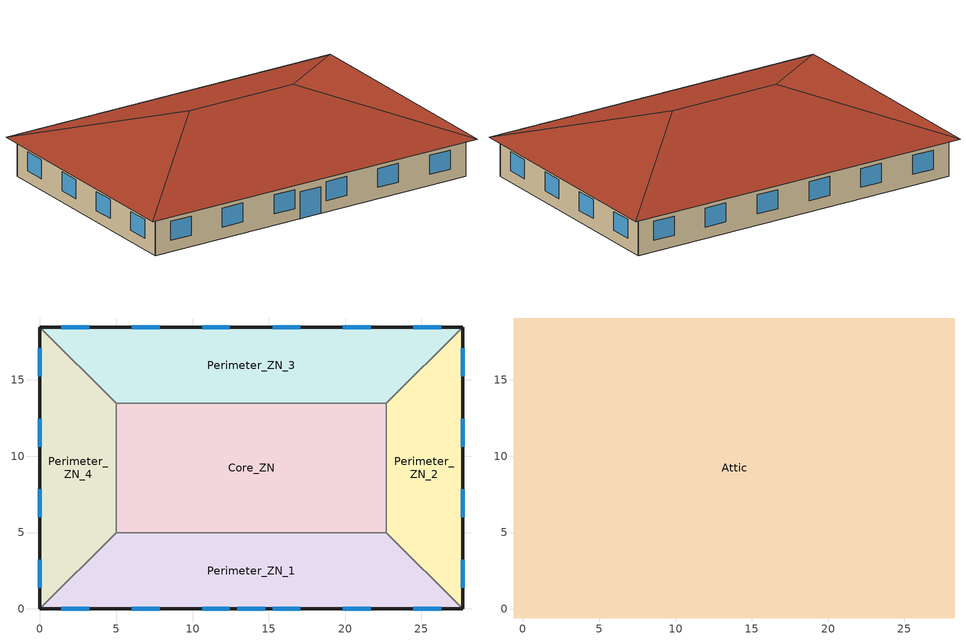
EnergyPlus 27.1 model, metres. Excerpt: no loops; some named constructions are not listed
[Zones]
Core_ZN
 floor ground (ext-slab): 5,13.46 22.69,13.46 22.69,5 5,5 z0
 wall to Perimeter_ZN_1 (int-walls): 5,5 22.69,5 z0:3.05
 wall to Perimeter_ZN_2 (int-walls): 22.69,5 22.69,13.46 z0:3.05
 wall to Perimeter_ZN_3 (int-walls): 22.69,13.46 5,13.46 z0:3.05
 wall to Perimeter_ZN_4 (int-walls): 5,13.46 5,5 z0:3.05
Perimeter_ZN_1
 floor ground (ext-slab): 27.69,0 0,0 5,5 22.69,5 z0
 wall outside (ext-walls): 0,0 27.69,0 z0:3.05
 wall to Perimeter_ZN_4 (int-walls): 5,5 0,0 z0:3.05
 wall to Perimeter_ZN_2 (int-walls): 27.69,0 22.69,5 z0:3.05
 window (TCwindow): 1.39,0 3.22,0 z0.9:2.42
 window (window_south): 6.01,0 7.84,0 / 10.62,0 12.45,0 / 15.24,0 17.07,0 / 19.85,0 21.68,0 / 24.47,0 26.3,0 z0.9:2.42; 12.93,0 14.76,0 z0:2.13
Perimeter_ZN_2
 floor ground (ext-slab): 22.69,13.46 27.69,18.46 27.69,0 22.69,5 z0
 wall outside (ext-walls): 27.69,0 27.69,18.46 z0:3.05
 wall to Perimeter_ZN_3 (int-walls): 27.69,18.46 22.69,13.46 z0:3.05
 window (window_east): 27.69,15.24 27.69,17.07 / 27.69,10.62 27.69,12.45 / 27.69,6.01 27.69,7.84 / 27.69,1.39 27.69,3.22 z0.9:2.42
Perimeter_ZN_3
 floor ground (ext-slab): 5,13.46 0,18.46 27.69,18.46 22.69,13.46 z0
 wall outside (ext-walls): 27.69,18.46 0,18.46 z0:3.05
 wall to Perimeter_ZN_4 (int-walls): 0,18.46 5,13.46 z0:3.05
 window (window_north): 26.3,18.46 24.47,18.46 / 21.68,18.46 19.85,18.46 / 17.07,18.46 15.24,18.46 / 12.45,18.46 10.62,18.46 / 7.84,18.46 6.01,18.46 / 3.22,18.46 1.39,18.46 z0.9:2.42
Perimeter_ZN_4
 floor ground (ext-slab): 5,5 0,0 0,18.46 5,13.46 z0
 wall outside (ext-walls): 0,18.46 0,0 z0:3.05
 window (window_west): 0,3.22 0,1.39 / 0,7.84 0,6.01 / 0,12.45 0,10.62 / 0,17.07 0,15.24 z0.9:2.42
Attic
 floor ground (exposed-floor): -0.6,19.06 0,18.46 0,0 -0.6,-0.6 z3.05; 0,0 27.69,0 28.29,-0.6 -0.6,-0.6 z3.05; 28.29,19.06 28.29,-0.6 27.69,0 27.69,18.46 z3.05; -0.6,19.06 28.29,19.06 27.69,18.46 0,18.46 z3.05
 floor to Perimeter_ZN_1 (INT-FLOOR-TOPSIDE): 0,0 5,5 22.69,5 27.69,0 z3.05
 floor to Perimeter_ZN_4 (INT-FLOOR-TOPSIDE): 5,13.46 5,5 0,0 0,18.46 z3.05
 floor to Perimeter_ZN_2 (INT-FLOOR-TOPSIDE): 22.69,5 22.69,13.46 27.69,18.46 27.69,0 z3.05
 floor to Core_ZN (INT-FLOOR-TOPSIDE): 5,13.46 22.69,13.46 22.69,5 5,5 z3.05
 floor to Perimeter_ZN_3 (INT-FLOOR-TOPSIDE): 0,18.46 27.69,18.46 22.69,13.46 5,13.46 z3.05
 roof outside (roofs): 28.29,19.06,3.05 -0.6,19.06,3.05 9.23,9.23,6.33 18.46,9.23,6.33; -0.6,19.06,3.05 -0.6,-0.6,3.05 9.23,9.23,6.33; 28.29,-0.6,3.05 28.29,19.06,3.05 18.46,9.23,6.33; -0.6,-0.6,3.05 28.29,-0.6,3.05 18.46,9.23,6.33 9.23,9.23,6.33
[MaterialProperty:GlazingSpectralData]
WO18RT29SP: 0.3, 0, 0.04, 0.04, 0.305, 0, 0.04, 0.04, 0.31, 0, 0.04, 0.04, 0.315, 0, 0.04, 0.04, 0.32, 0, 0.04, 0.04, 0.325, 0.001, 0.04, 0.04, 0.33, 0.001, 0.04, 0.04, 0.335, 0.001, 0.04, 0.04, 0.34, 0.001, 0.04, 0.04, 0.345, 0.001, 0.04, 0.04, 0.35, 0.001, 0.04, 0.04, 0.355, 0.006, 0.04, 0.04, 0.36, 0.01, 0.04, 0.04, 0.365, 0.013, 0.041, 0.041, 0.37, 0.017, 0.041, 0.041, 0.375, 0.022, 0.041, 0.041, 0.38, 0.029, 0.041, 0.041, 0.385, 0.046, 0.042, 0.042, 0.39, 0.083, 0.043, 0.043, 0.395, 0.125, 0.045, 0.045, 0.4, 0.16, 0.046, 0.046, 0.405, 0.189, 0.048, 0.048, 0.41, 0.222, 0.049, 0.049, 0.415, 0.263, 0.051, 0.051, 0.42, 0.302, 0.052, 0.052, 0.425, 0.34, 0.054, 0.054, 0.43, 0.388, 0.056, 0.056, 0.435, 0.424, 0.057, 0.057, 0.44, 0.466, 0.059, 0.059, 0.445, 0.501, 0.06, 0.06, 0.45, 0.53, 0.061, 0.061, 0.455, 0.555, 0.062, 0.062, 0.46, 0.577, 0.063, 0.063, 0.465, 0.599, 0.064, 0.064, 0.47, 0.623, 0.065, 0.065, 0.475, 0.643, 0.066, 0.066, 0.48, 0.666, 0.067, 0.067, 0.485, 0.685, 0.067, 0.067, 0.49, 0.704, 0.068, 0.068, 0.495, 0.718, 0.069, 0.069, 0.5, 0.728, 0.069, 0.069, 0.505, 0.726, 0.069, 0.069, 0.51, 0.718, 0.069, 0.069, 0.515, 0.708, 0.068, 0.068, 0.52, 0.699, 0.068, 0.068, 0.525, 0.694, 0.068, 0.068, 0.53, 0.693, 0.068, 0.068, 0.535, 0.694, 0.068, 0.068, 0.54, 0.695, 0.068, 0.068, 0.545, 0.697, 0.068, 0.068, 0.55, 0.699, 0.068, 0.068, 0.555, 0.698, 0.068, 0.068, 0.56, 0.696, 0.068, 0.068, 0.565, 0.694, 0.068, 0.068, 0.57, 0.688, 0.068, 0.068, 0.575, 0.681, 0.067, 0.067, 0.58, 0.673, 0.067, 0.067, 0.585, 0.664, 0.067, 0.067, 0.59, 0.653, 0.066, 0.066, 0.595, 0.643, 0.066, 0.066, 0.6, 0.634, 0.065, 0.065, 0.605, 0.626, 0.065, 0.065, 0.61, 0.618, 0.065, 0.065, 0.615, 0.61, 0.064, 0.064, 0.62, 0.603, 0.064, 0.064, 0.625, 0.597, 0.064, 0.064, 0.63, 0.592, 0.064, 0.064, 0.635, 0.588, 0.064, 0.064, 0.64, 0.586, 0.063, 0.063, 0.645, 0.585, 0.063, 0.063, 0.65, 0.583, 0.063, 0.063, 0.655, 0.585, 0.063, 0.063, 0.66, 0.587, 0.063, 0.063, 0.665, 0.59, 0.064, 0.064, 0.67, 0.593, 0.064, 0.064, 0.675, 0.596, 0.064, 0.064, 0.68, 0.6, 0.064, 0.064, 0.685, 0.603, 0.064, 0.064, 0.69, 0.607, 0.064, 0.064, 0.695, 0.61, 0.064, 0.064, 0.7, 0.614, 0.065, 0.065, 0.705, 0.619, 0.065, 0.065, 0.71, 0.623, 0.065, 0.065, 0.715, 0.63, 0.065, 0.065, 0.72, 0.632, 0.065, 0.065, 0.725, 0.633, 0.065, 0.065, 0.73, 0.637, 0.065, 0.065, 0.735, 0.639, 0.066, 0.066, 0.74, 0.642, 0.066, 0.066, 0.745, 0.645, 0.066, 0.066, 0.75, 0.649, 0.066, 0.066, 0.755, 0.652, 0.066, 0.066, 0.76, 0.658, 0.066, 0.066, 0.765, 0.661, 0.066, 0.066, 0.77, 0.665, 0.067, 0.067, 0.775, 0.67, 0.067, 0.067, 0.78, 0.671, 0.067, 0.067, 0.785, 0.675, 0.067, 0.067, 0.79, 0.677, 0.067, 0.067, 0.795, 0.678, 0.067, 0.067, 0.8, 0.683, 0.067, 0.067, 0.805, 0.684, 0.067, 0.067, 0.81, 0.684, 0.067, 0.067, 0.815, 0.685, 0.067, 0.067, 0.82, 0.685, 0.067, 0.067, 0.825, 0.685, 0.067, 0.067, 0.83, 0.684, 0.067, 0.067, 0.835, 0.686, 0.067, 0.067, 0.84, 0.684, 0.067, 0.067, 0.845, 0.682, 0.067, 0.067, 0.85, 0.68, 0.067, 0.067, 0.855, 0.68, 0.067, 0.067, 0.86, 0.676, 0.067, 0.067, 0.865, 0.675, 0.067, 0.067, 0.87, 0.675, 0.067, 0.067, 0.875, 0.675, 0.067, 0.067, 0.88, 0.671, 0.067, 0.067, 0.885, 0.669, 0.067, 0.067, 0.89, 0.663, 0.067, 0.067, 0.895, 0.662, 0.066, 0.066, 0.9, 0.659, 0.066, 0.066, 0.905, 0.653, 0.066, 0.066, 0.91, 0.647, 0.066, 0.066, 0.915, 0.644, 0.066, 0.066, 0.92, 0.64, 0.066, 0.066, 0.925, 0.64, 0.066, 0.066, 0.93, 0.634, 0.065, 0.065, 0.935, 0.634, 0.065, 0.065, 0.94, 0.628, 0.065, 0.065, 0.945, 0.625, 0.065, 0.065, 0.95, 0.622, 0.065, 0.065, 0.955, 0.618, 0.065, 0.065, 0.96, 0.614, 0.065, 0.065, 0.965, 0.611, 0.064, 0.064, 0.97, 0.606, 0.064, 0.064, 0.975, 0.601, 0.064, 0.064, 0.98, 0.6, 0.064, 0.064, 0.985, 0.598, 0.064, 0.064, 0.99, 0.59, 0.064, 0.064, 0.995, 0.584, 0.063, 0.063, 1, 0.583, 0.063, 0.063, 1.005, 0.582, 0.063, 0.063, 1.01, 0.581, 0.063, 0.063, 1.015, 0.581, 0.063, 0.063, 1.02, 0.581, 0.063, 0.063, 1.025, 0.581, 0.063, 0.063, 1.03, 0.582, 0.063, 0.063, 1.035, 0.584, 0.063, 0.063, 1.04, 0.587, 0.063, 0.063, 1.045, 0.592, 0.064, 0.064, 1.05, 0.596, 0.064, 0.064, 1.055, 0.601, 0.064, 0.064, 1.06, 0.604, 0.064, 0.064, 1.065, 0.606, 0.064, 0.064, 1.07, 0.608, 0.064, 0.064, 1.075, 0.611, 0.064, 0.064, 1.08, 0.614, 0.065, 0.065, 1.085, 0.619, 0.065, 0.065, 1.09, 0.624, 0.065, 0.065, 1.095, 0.629, 0.065, 0.065, 1.1, 0.632, 0.065, 0.065, 1.105, 0.635, 0.065, 0.065, 1.11, 0.637, 0.065, 0.065, 1.115, 0.638, 0.066, 0.066, 1.12, 0.639, 0.066, 0.066, 1.125, 0.64, 0.066, 0.066, 1.13, 0.64, 0.066, 0.066, 1.135, 0.638, 0.066, 0.066, 1.14, 0.638, 0.066, 0.066, 1.145, 0.637, 0.065, 0.065, 1.15, 0.634, 0.065, 0.065, 1.155, 0.632, 0.065, 0.065, 1.16, 0.632, 0.065, 0.065, 1.165, 0.631, 0.065, 0.065, 1.17, 0.627, 0.065, 0.065, 1.175, 0.624, 0.065, 0.065, 1.18, 0.618, 0.065, 0.065, 1.185, 0.611, 0.064, 0.064, 1.19, 0.601, 0.064, 0.064, 1.195, 0.6, 0.064, 0.064, 1.2, 0.605, 0.064, 0.064, 1.205, 0.611, 0.064, 0.064, 1.21, 0.619, 0.065, 0.065, 1.215, 0.625, 0.065, 0.065, 1.22, 0.634, 0.065, 0.065, 1.225, 0.64, 0.066, 0.066, 1.23, 0.644, 0.066, 0.066, 1.235, 0.647, 0.066, 0.066, 1.24, 0.65, 0.066, 0.066, 1.245, 0.653, 0.066, 0.066, 1.25, 0.656, 0.066, 0.066, 1.255, 0.658, 0.066, 0.066, 1.26, 0.661, 0.066, 0.066, 1.265, 0.662, 0.066, 0.066, 1.27, 0.667, 0.067, 0.067, 1.275, 0.668, 0.067, 0.067, 1.28, 0.671, 0.067, 0.067, 1.285, 0.675, 0.067, 0.067, 1.29, 0.678, 0.067, 0.067, 1.295, 0.679, 0.067, 0.067, 1.3, 0.682, 0.067, 0.067, 1.305, 0.684, 0.067, 0.067, 1.31, 0.687, 0.067, 0.067, 1.315, 0.689, 0.068, 0.068, 1.32, 0.692, 0.068, 0.068, 1.325, 0.693, 0.068, 0.068, 1.33, 0.695, 0.068, 0.068, 1.335, 0.697, 0.068, 0.068, 1.34, 0.698, 0.068, 0.068, 1.345, 0.698, 0.068, 0.068, 1.35, 0.698, 0.068, 0.068, 1.355, 0.695, 0.068, 0.068, 1.36, 0.692, 0.068, 0.068, 1.365, 0.692, 0.068, 0.068, 1.37, 0.687, 0.067, 0.067, 1.375, 0.682, 0.067, 0.067, 1.38, 0.676, 0.067, 0.067, 1.385, 0.678, 0.067, 0.067, 1.39, 0.676, 0.067, 0.067, 1.395, 0.675, 0.067, 0.067, 1.4, 0.676, 0.067, 0.067, 1.405, 0.675, 0.067, 0.067, 1.41, 0.671, 0.067, 0.067, 1.415, 0.67, 0.067, 0.067, 1.42, 0.673, 0.067, 0.067, 1.425, 0.671, 0.067, 0.067, 1.43, 0.668, 0.067, 0.067, 1.435, 0.67, 0.067, 0.067, 1.44, 0.67, 0.067, 0.067, 1.445, 0.668, 0.067, 0.067, 1.45, 0.67, 0.067, 0.067, 1.455, 0.67, 0.067, 0.067, 1.46, 0.673, 0.067, 0.067, 1.465, 0.676, 0.067, 0.067, 1.47, 0.681, 0.067, 0.067, 1.475, 0.684, 0.067, 0.067, 1.48, 0.689, 0.068, 0.068, 1.485, 0.69, 0.068, 0.068, 1.49, 0.695, 0.068, 0.068, 1.495, 0.698, 0.068, 0.068, 1.5, 0.703, 0.068, 0.068, 1.505, 0.706, 0.068, 0.068, 1.51, 0.711, 0.068, 0.068, 1.515, 0.714, 0.069, 0.069, 1.52, 0.718, 0.069, 0.069, 1.525, 0.719, 0.069, 0.069, 1.53, 0.724, 0.069, 0.069, 1.535, 0.724, 0.069, 0.069, 1.54, 0.728, 0.069, 0.069, 1.545, 0.728, 0.069, 0.069, 1.55, 0.728, 0.069, 0.069, 1.555, 0.728, 0.069, 0.069, 1.56, 0.728, 0.069, 0.069, 1.565, 0.728, 0.069, 0.069, 1.57, 0.728, 0.069, 0.069, 1.575, 0.728, 0.069, 0.069, 1.58, 0.729, 0.069, 0.069, 1.585, 0.731, 0.069, 0.069, 1.59, 0.733, 0.069, 0.069, 1.595, 0.735, 0.069, 0.069, 1.6, 0.736, 0.069, 0.069, 1.605, 0.738, 0.07, 0.07, 1.61, 0.74, 0.07, 0.07, 1.615, 0.741, 0.07, 0.07, 1.62, 0.741, 0.07, 0.07, 1.625, 0.741, 0.07, 0.07, 1.63, 0.741, 0.07, 0.07, 1.635, 0.741, 0.07, 0.07, 1.64, 0.741, 0.07, 0.07, 1.645, 0.743, 0.07, 0.07, 1.65, 0.741, 0.07, 0.07, 1.655, 0.74, 0.07, 0.07, 1.66, 0.736, 0.069, 0.069, 1.665, 0.735, 0.069, 0.069, 1.67, 0.724, 0.069, 0.069, 1.675, 0.716, 0.069, 0.069, 1.68, 0.698, 0.068, 0.068, 1.685, 0.673, 0.067, 0.067, 1.69, 0.608, 0.064, 0.064, 1.695, 0.574, 0.063, 0.063, 1.7, 0.521, 0.061, 0.061, 1.705, 0.493, 0.06, 0.06, 1.71, 0.499, 0.06, 0.06, 1.715, 0.507, 0.06, 0.06, 1.72, 0.512, 0.06, 0.06, 1.725, 0.526, 0.061, 0.061, 1.73, 0.548, 0.062, 0.062, 1.735, 0.546, 0.062, 0.062, 1.74, 0.533, 0.061, 0.061, 1.745, 0.527, 0.061, 0.061, 1.75, 0.522, 0.061, 0.061, 1.755, 0.53, 0.061, 0.061, 1.76, 0.552, 0.062, 0.062, 1.765, 0.568, 0.063, 0.063, 1.77, 0.589, 0.064, 0.064, 1.775, 0.6, 0.064, 0.064, 1.78, 0.619, 0.065, 0.065, 1.785, 0.625, 0.065, 0.065, 1.79, 0.63, 0.065, 0.065, 1.795, 0.632, 0.065, 0.065, 1.8, 0.635, 0.065, 0.065, 1.805, 0.637, 0.065, 0.065, 1.81, 0.638, 0.066, 0.066, 1.815, 0.638, 0.066, 0.066, 1.82, 0.638, 0.066, 0.066, 1.825, 0.64, 0.066, 0.066, 1.83, 0.646, 0.066, 0.066, 1.835, 0.649, 0.066, 0.066, 1.84, 0.656, 0.066, 0.066, 1.845, 0.658, 0.066, 0.066, 1.85, 0.667, 0.067, 0.067, 1.855, 0.673, 0.067, 0.067, 1.86, 0.681, 0.067, 0.067, 1.865, 0.681, 0.067, 0.067, 1.87, 0.684, 0.067, 0.067, 1.875, 0.687, 0.067, 0.067, 1.88, 0.687, 0.067, 0.067, 1.885, 0.685, 0.067, 0.067, 1.89, 0.685, 0.067, 0.067, 1.895, 0.685, 0.067, 0.067, 1.9, 0.689, 0.068, 0.068, 1.905, 0.682, 0.067, 0.067, 1.91, 0.682, 0.067, 0.067, 1.915, 0.679, 0.067, 0.067, 1.92, 0.681, 0.067, 0.067, 1.925, 0.678, 0.067, 0.067, 1.93, 0.679, 0.067, 0.067, 1.935, 0.679, 0.067, 0.067, 1.94, 0.679, 0.067, 0.067, 1.945, 0.681, 0.067, 0.067, 1.95, 0.684, 0.067, 0.067, 1.955, 0.685, 0.067, 0.067, 1.96, 0.687, 0.067, 0.067, 1.965, 0.685, 0.067, 0.067, 1.97, 0.685, 0.067, 0.067, 1.975, 0.687, 0.067, 0.067, 1.98, 0.684, 0.067, 0.067, 1.985, 0.684, 0.067, 0.067, 1.99, 0.682, 0.067, 0.067, 1.995, 0.681, 0.067, 0.067, 2, 0.678, 0.067, 0.067, 2.005, 0.673, 0.067, 0.067, 2.01, 0.662, 0.066, 0.066, 2.015, 0.655, 0.066, 0.066, 2.02, 0.646, 0.066, 0.066, 2.025, 0.638, 0.066, 0.066, 2.03, 0.63, 0.065, 0.065, 2.035, 0.622, 0.065, 0.065, 2.04, 0.614, 0.065, 0.065, 2.045, 0.608, 0.064, 0.064, 2.05, 0.598, 0.064, 0.064, 2.055, 0.593, 0.064, 0.064, 2.06, 0.582, 0.063, 0.063, 2.065, 0.575, 0.063, 0.063, 2.07, 0.569, 0.063, 0.063, 2.075, 0.568, 0.063, 0.063, 2.08, 0.565, 0.063, 0.063, 2.085, 0.565, 0.063, 0.063, 2.09, 0.566, 0.063, 0.063, 2.095, 0.566, 0.063, 0.063, 2.1, 0.57, 0.063, 0.063, 2.105, 0.571, 0.063, 0.063, 2.11, 0.575, 0.063, 0.063, 2.115, 0.577, 0.063, 0.063, 2.12, 0.581, 0.063, 0.063, 2.125, 0.582, 0.063, 0.063, 2.13, 0.582, 0.063, 0.063, 2.135, 0.581, 0.063, 0.063, 2.14, 0.582, 0.063, 0.063, 2.145, 0.583, 0.063, 0.063, 2.15, 0.586, 0.063, 0.063, 2.155, 0.585, 0.063, 0.063, 2.16, 0.585, 0.063, 0.063, 2.165, 0.585, 0.063, 0.063, 2.17, 0.585, 0.063, 0.063, 2.175, 0.585, 0.063, 0.063, 2.18, 0.583, 0.063, 0.063, 2.185, 0.581, 0.063, 0.063, 2.19, 0.573, 0.063, 0.063, 2.195, 0.569, 0.063, 0.063, 2.2, 0.56, 0.062, 0.062, 2.205, 0.556, 0.062, 0.062, 2.21, 0.551, 0.062, 0.062, 2.215, 0.545, 0.062, 0.062, 2.22, 0.532, 0.061, 0.061, 2.225, 0.521, 0.061, 0.061, 2.23, 0.505, 0.06, 0.06, 2.235, 0.486, 0.059, 0.059, 2.24, 0.456, 0.058, 0.058, 2.245, 0.429, 0.057, 0.057, 2.25, 0.375, 0.055, 0.055, 2.255, 0.33, 0.053, 0.053, 2.26, 0.263, 0.051, 0.051, 2.265, 0.22, 0.049, 0.049, 2.27, 0.167, 0.047, 0.047, 2.275, 0.142, 0.046, 0.046, 2.28, 0.111, 0.044, 0.044, 2.285, 0.093, 0.044, 0.044, 2.29, 0.076, 0.043, 0.043, 2.295, 0.063, 0.043, 0.043, 2.3, 0.052, 0.042, 0.042, 2.305, 0.049, 0.042, 0.042, 2.31, 0.057, 0.042, 0.042, 2.315, 0.068, 0.043, 0.043, 2.32, 0.084, 0.043, 0.043, 2.325, 0.089, 0.044, 0.044, 2.33, 0.097, 0.044, 0.044, 2.335, 0.099, 0.044, 0.044, 2.34, 0.1, 0.044, 0.044, 2.345, 0.1, 0.044, 0.044, 2.35, 0.101, 0.044, 0.044, 2.355, 0.11, 0.044, 0.044, 2.36, 0.121, 0.045, 0.045, 2.365, 0.125, 0.045, 0.045, 2.37, 0.13, 0.045, 0.045, 2.375, 0.132, 0.045, 0.045, 2.38, 0.131, 0.045, 0.045, 2.385, 0.131, 0.045, 0.045, 2.39, 0.134, 0.045, 0.045, 2.395, 0.138, 0.046, 0.046, 2.4, 0.143, 0.046, 0.046, 2.405, 0.148, 0.046, 0.046, 2.41, 0.153, 0.046, 0.046, 2.415, 0.152, 0.046, 0.046, 2.42, 0.149, 0.046, 0.046, 2.425, 0.144, 0.046, 0.046, 2.43, 0.132, 0.045, 0.045, 2.435, 0.128, 0.045, 0.045, 2.44, 0.125, 0.045, 0.045, 2.445, 0.124, 0.045, 0.045, 2.45, 0.116, 0.045, 0.045, 2.455, 0.113, 0.045, 0.045, 2.46, 0.114, 0.045, 0.045, 2.465, 0.117, 0.045, 0.045, 2.47, 0.126, 0.045, 0.045, 2.475, 0.128, 0.045, 0.045, 2.48, 0.129, 0.045, 0.045, 2.485, 0.135, 0.045, 0.045, 2.49, 0.145, 0.046, 0.046, 2.495, 0.15, 0.046, 0.046, 2.5, 0.155, 0.046, 0.046
WO18RT31SP: 0.3, 0, 0.04, 0.04, 0.305, 0, 0.04, 0.04, 0.31, 0, 0.04, 0.04, 0.315, 0, 0.04, 0.04, 0.32, 0, 0.04, 0.04, 0.325, 0.001, 0.04, 0.04, 0.33, 0.001, 0.04, 0.04, 0.335, 0.001, 0.04, 0.04, 0.34, 0.001, 0.04, 0.04, 0.345, 0.001, 0.04, 0.04, 0.35, 0.001, 0.04, 0.04, 0.355, 0.005, 0.04, 0.04, 0.36, 0.008, 0.04, 0.04, 0.365, 0.01, 0.04, 0.04, 0.37, 0.012, 0.04, 0.04, 0.375, 0.015, 0.041, 0.041, 0.38, 0.019, 0.041, 0.041, 0.385, 0.032, 0.041, 0.041, 0.39, 0.066, 0.043, 0.043, 0.395, 0.111, 0.044, 0.044, 0.4, 0.15, 0.046, 0.046, 0.405, 0.177, 0.047, 0.047, 0.41, 0.21, 0.048, 0.048, 0.415, 0.249, 0.05, 0.05, 0.42, 0.286, 0.051, 0.051, 0.425, 0.324, 0.053, 0.053, 0.43, 0.37, 0.055, 0.055, 0.435, 0.405, 0.056, 0.056, 0.44, 0.447, 0.058, 0.058, 0.445, 0.482, 0.059, 0.059, 0.45, 0.511, 0.06, 0.06, 0.455, 0.535, 0.061, 0.061, 0.46, 0.557, 0.062, 0.062, 0.465, 0.58, 0.063, 0.063, 0.47, 0.603, 0.064, 0.064, 0.475, 0.625, 0.065, 0.065, 0.48, 0.649, 0.066, 0.066, 0.485, 0.671, 0.067, 0.067, 0.49, 0.691, 0.068, 0.068, 0.495, 0.706, 0.068, 0.068, 0.5, 0.715, 0.069, 0.069, 0.505, 0.712, 0.068, 0.068, 0.51, 0.701, 0.068, 0.068, 0.515, 0.687, 0.067, 0.067, 0.52, 0.676, 0.067, 0.067, 0.525, 0.67, 0.067, 0.067, 0.53, 0.669, 0.067, 0.067, 0.535, 0.67, 0.067, 0.067, 0.54, 0.672, 0.067, 0.067, 0.545, 0.674, 0.067, 0.067, 0.55, 0.677, 0.067, 0.067, 0.555, 0.677, 0.067, 0.067, 0.56, 0.676, 0.067, 0.067, 0.565, 0.673, 0.067, 0.067, 0.57, 0.668, 0.067, 0.067, 0.575, 0.661, 0.066, 0.066, 0.58, 0.654, 0.066, 0.066, 0.585, 0.644, 0.066, 0.066, 0.59, 0.634, 0.065, 0.065, 0.595, 0.624, 0.065, 0.065, 0.6, 0.616, 0.065, 0.065, 0.605, 0.608, 0.064, 0.064, 0.61, 0.6, 0.064, 0.064, 0.615, 0.593, 0.064, 0.064, 0.62, 0.587, 0.063, 0.063, 0.625, 0.581, 0.063, 0.063, 0.63, 0.577, 0.063, 0.063, 0.635, 0.573, 0.063, 0.063, 0.64, 0.572, 0.063, 0.063, 0.645, 0.571, 0.063, 0.063, 0.65, 0.57, 0.063, 0.063, 0.655, 0.572, 0.063, 0.063, 0.66, 0.575, 0.063, 0.063, 0.665, 0.578, 0.063, 0.063, 0.67, 0.581, 0.063, 0.063, 0.675, 0.585, 0.063, 0.063, 0.68, 0.589, 0.064, 0.064, 0.685, 0.593, 0.064, 0.064, 0.69, 0.597, 0.064, 0.064, 0.695, 0.601, 0.064, 0.064, 0.7, 0.605, 0.064, 0.064, 0.705, 0.611, 0.064, 0.064, 0.71, 0.616, 0.065, 0.065, 0.715, 0.622, 0.065, 0.065, 0.72, 0.625, 0.065, 0.065, 0.725, 0.627, 0.065, 0.065, 0.73, 0.631, 0.065, 0.065, 0.735, 0.634, 0.065, 0.065, 0.74, 0.637, 0.065, 0.065, 0.745, 0.641, 0.066, 0.066, 0.75, 0.645, 0.066, 0.066, 0.755, 0.648, 0.066, 0.066, 0.76, 0.654, 0.066, 0.066, 0.765, 0.658, 0.066, 0.066, 0.77, 0.662, 0.066, 0.066, 0.775, 0.667, 0.067, 0.067, 0.78, 0.668, 0.067, 0.067, 0.785, 0.672, 0.067, 0.067, 0.79, 0.674, 0.067, 0.067, 0.795, 0.676, 0.067, 0.067, 0.8, 0.68, 0.067, 0.067, 0.805, 0.682, 0.067, 0.067, 0.81, 0.682, 0.067, 0.067, 0.815, 0.684, 0.067, 0.067, 0.82, 0.684, 0.067, 0.067, 0.825, 0.684, 0.067, 0.067, 0.83, 0.683, 0.067, 0.067, 0.835, 0.684, 0.067, 0.067, 0.84, 0.682, 0.067, 0.067, 0.845, 0.681, 0.067, 0.067, 0.85, 0.679, 0.067, 0.067, 0.855, 0.678, 0.067, 0.067, 0.86, 0.675, 0.067, 0.067, 0.865, 0.673, 0.067, 0.067, 0.87, 0.673, 0.067, 0.067, 0.875, 0.673, 0.067, 0.067, 0.88, 0.669, 0.067, 0.067, 0.885, 0.667, 0.067, 0.067, 0.89, 0.662, 0.066, 0.066, 0.895, 0.661, 0.066, 0.066, 0.9, 0.658, 0.066, 0.066, 0.905, 0.651, 0.066, 0.066, 0.91, 0.645, 0.066, 0.066, 0.915, 0.642, 0.066, 0.066, 0.92, 0.638, 0.066, 0.066, 0.925, 0.637, 0.065, 0.065, 0.93, 0.633, 0.065, 0.065, 0.935, 0.632, 0.065, 0.065, 0.94, 0.626, 0.065, 0.065, 0.945, 0.623, 0.065, 0.065, 0.95, 0.62, 0.065, 0.065, 0.955, 0.616, 0.065, 0.065, 0.96, 0.611, 0.064, 0.064, 0.965, 0.608, 0.064, 0.064, 0.97, 0.603, 0.064, 0.064, 0.975, 0.598, 0.064, 0.064, 0.98, 0.597, 0.064, 0.064, 0.985, 0.595, 0.064, 0.064, 0.99, 0.587, 0.063, 0.063, 0.995, 0.582, 0.063, 0.063, 1, 0.579, 0.063, 0.063, 1.005, 0.578, 0.063, 0.063, 1.01, 0.577, 0.063, 0.063, 1.015, 0.576, 0.063, 0.063, 1.02, 0.576, 0.063, 0.063, 1.025, 0.577, 0.063, 0.063, 1.03, 0.578, 0.063, 0.063, 1.035, 0.58, 0.063, 0.063, 1.04, 0.583, 0.063, 0.063, 1.045, 0.588, 0.064, 0.064, 1.05, 0.592, 0.064, 0.064, 1.055, 0.597, 0.064, 0.064, 1.06, 0.6, 0.064, 0.064, 1.065, 0.603, 0.064, 0.064, 1.07, 0.605, 0.064, 0.064, 1.075, 0.608, 0.064, 0.064, 1.08, 0.611, 0.064, 0.064, 1.085, 0.617, 0.065, 0.065, 1.09, 0.622, 0.065, 0.065, 1.095, 0.627, 0.065, 0.065, 1.1, 0.63, 0.065, 0.065, 1.105, 0.633, 0.065, 0.065, 1.11, 0.636, 0.065, 0.065, 1.115, 0.637, 0.065, 0.065, 1.12, 0.639, 0.066, 0.066, 1.125, 0.64, 0.066, 0.066, 1.13, 0.64, 0.066, 0.066, 1.135, 0.638, 0.066, 0.066, 1.14, 0.638, 0.066, 0.066, 1.145, 0.637, 0.065, 0.065, 1.15, 0.634, 0.065, 0.065, 1.155, 0.632, 0.065, 0.065, 1.16, 0.632, 0.065, 0.065, 1.165, 0.631, 0.065, 0.065, 1.17, 0.627, 0.065, 0.065, 1.175, 0.624, 0.065, 0.065, 1.18, 0.618, 0.065, 0.065, 1.185, 0.611, 0.064, 0.064, 1.19, 0.601, 0.064, 0.064, 1.195, 0.6, 0.064, 0.064, 1.2, 0.605, 0.064, 0.064, 1.205, 0.611, 0.064, 0.064, 1.21, 0.619, 0.065, 0.065, 1.215, 0.625, 0.065, 0.065, 1.22, 0.634, 0.065, 0.065, 1.225, 0.64, 0.066, 0.066, 1.23, 0.644, 0.066, 0.066, 1.235, 0.647, 0.066, 0.066, 1.24, 0.65, 0.066, 0.066, 1.245, 0.653, 0.066, 0.066, 1.25, 0.656, 0.066, 0.066, 1.255, 0.658, 0.066, 0.066, 1.26, 0.661, 0.066, 0.066, 1.265, 0.662, 0.066, 0.066, 1.27, 0.667, 0.067, 0.067, 1.275, 0.668, 0.067, 0.067, 1.28, 0.671, 0.067, 0.067, 1.285, 0.675, 0.067, 0.067, 1.29, 0.678, 0.067, 0.067, 1.295, 0.679, 0.067, 0.067, 1.3, 0.682, 0.067, 0.067, 1.305, 0.684, 0.067, 0.067, 1.31, 0.687, 0.067, 0.067, 1.315, 0.689, 0.068, 0.068, 1.32, 0.692, 0.068, 0.068, 1.325, 0.693, 0.068, 0.068, 1.33, 0.695, 0.068, 0.068, 1.335, 0.697, 0.068, 0.068, 1.34, 0.698, 0.068, 0.068, 1.345, 0.698, 0.068, 0.068, 1.35, 0.698, 0.068, 0.068, 1.355, 0.695, 0.068, 0.068, 1.36, 0.692, 0.068, 0.068, 1.365, 0.692, 0.068, 0.068, 1.37, 0.687, 0.067, 0.067, 1.375, 0.682, 0.067, 0.067, 1.38, 0.676, 0.067, 0.067, 1.385, 0.678, 0.067, 0.067, 1.39, 0.676, 0.067, 0.067, 1.395, 0.675, 0.067, 0.067, 1.4, 0.676, 0.067, 0.067, 1.405, 0.675, 0.067, 0.067, 1.41, 0.671, 0.067, 0.067, 1.415, 0.67, 0.067, 0.067, 1.42, 0.673, 0.067, 0.067, 1.425, 0.671, 0.067, 0.067, 1.43, 0.668, 0.067, 0.067, 1.435, 0.67, 0.067, 0.067, 1.44, 0.67, 0.067, 0.067, 1.445, 0.668, 0.067, 0.067, 1.45, 0.67, 0.067, 0.067, 1.455, 0.67, 0.067, 0.067, 1.46, 0.673, 0.067, 0.067, 1.465, 0.676, 0.067, 0.067, 1.47, 0.681, 0.067, 0.067, 1.475, 0.684, 0.067, 0.067, 1.48, 0.689, 0.068, 0.068, 1.485, 0.69, 0.068, 0.068, 1.49, 0.695, 0.068, 0.068, 1.495, 0.698, 0.068, 0.068, 1.5, 0.703, 0.068, 0.068, 1.505, 0.706, 0.068, 0.068, 1.51, 0.711, 0.068, 0.068, 1.515, 0.714, 0.069, 0.069, 1.52, 0.718, 0.069, 0.069, 1.525, 0.719, 0.069, 0.069, 1.53, 0.724, 0.069, 0.069, 1.535, 0.724, 0.069, 0.069, 1.54, 0.728, 0.069, 0.069, 1.545, 0.728, 0.069, 0.069, 1.55, 0.728, 0.069, 0.069, 1.555, 0.728, 0.069, 0.069, 1.56, 0.728, 0.069, 0.069, 1.565, 0.728, 0.069, 0.069, 1.57, 0.728, 0.069, 0.069, 1.575, 0.728, 0.069, 0.069, 1.58, 0.729, 0.069, 0.069, 1.585, 0.731, 0.069, 0.069, 1.59, 0.733, 0.069, 0.069, 1.595, 0.735, 0.069, 0.069, 1.6, 0.736, 0.069, 0.069, 1.605, 0.738, 0.07, 0.07, 1.61, 0.74, 0.07, 0.07, 1.615, 0.741, 0.07, 0.07, 1.62, 0.741, 0.07, 0.07, 1.625, 0.741, 0.07, 0.07, 1.63, 0.741, 0.07, 0.07, 1.635, 0.741, 0.07, 0.07, 1.64, 0.741, 0.07, 0.07, 1.645, 0.743, 0.07, 0.07, 1.65, 0.741, 0.07, 0.07, 1.655, 0.74, 0.07, 0.07, 1.66, 0.736, 0.069, 0.069, 1.665, 0.735, 0.069, 0.069, 1.67, 0.724, 0.069, 0.069, 1.675, 0.716, 0.069, 0.069, 1.68, 0.698, 0.068, 0.068, 1.685, 0.673, 0.067, 0.067, 1.69, 0.608, 0.064, 0.064, 1.695, 0.574, 0.063, 0.063, 1.7, 0.521, 0.061, 0.061, 1.705, 0.493, 0.06, 0.06, 1.71, 0.499, 0.06, 0.06, 1.715, 0.507, 0.06, 0.06, 1.72, 0.512, 0.06, 0.06, 1.725, 0.526, 0.061, 0.061, 1.73, 0.548, 0.062, 0.062, 1.735, 0.546, 0.062, 0.062, 1.74, 0.533, 0.061, 0.061, 1.745, 0.527, 0.061, 0.061, 1.75, 0.522, 0.061, 0.061, 1.755, 0.53, 0.061, 0.061, 1.76, 0.552, 0.062, 0.062, 1.765, 0.568, 0.063, 0.063, 1.77, 0.589, 0.064, 0.064, 1.775, 0.6, 0.064, 0.064, 1.78, 0.619, 0.065, 0.065, 1.785, 0.625, 0.065, 0.065, 1.79, 0.63, 0.065, 0.065, 1.795, 0.632, 0.065, 0.065, 1.8, 0.635, 0.065, 0.065, 1.805, 0.637, 0.065, 0.065, 1.81, 0.638, 0.066, 0.066, 1.815, 0.638, 0.066, 0.066, 1.82, 0.638, 0.066, 0.066, 1.825, 0.64, 0.066, 0.066, 1.83, 0.646, 0.066, 0.066, 1.835, 0.649, 0.066, 0.066, 1.84, 0.656, 0.066, 0.066, 1.845, 0.658, 0.066, 0.066, 1.85, 0.667, 0.067, 0.067, 1.855, 0.673, 0.067, 0.067, 1.86, 0.681, 0.067, 0.067, 1.865, 0.681, 0.067, 0.067, 1.87, 0.684, 0.067, 0.067, 1.875, 0.687, 0.067, 0.067, 1.88, 0.687, 0.067, 0.067, 1.885, 0.685, 0.067, 0.067, 1.89, 0.685, 0.067, 0.067, 1.895, 0.685, 0.067, 0.067, 1.9, 0.689, 0.068, 0.068, 1.905, 0.682, 0.067, 0.067, 1.91, 0.682, 0.067, 0.067, 1.915, 0.679, 0.067, 0.067, 1.92, 0.681, 0.067, 0.067, 1.925, 0.678, 0.067, 0.067, 1.93, 0.679, 0.067, 0.067, 1.935, 0.679, 0.067, 0.067, 1.94, 0.679, 0.067, 0.067, 1.945, 0.681, 0.067, 0.067, 1.95, 0.684, 0.067, 0.067, 1.955, 0.685, 0.067, 0.067, 1.96, 0.687, 0.067, 0.067, 1.965, 0.685, 0.067, 0.067, 1.97, 0.685, 0.067, 0.067, 1.975, 0.687, 0.067, 0.067, 1.98, 0.684, 0.067, 0.067, 1.985, 0.684, 0.067, 0.067, 1.99, 0.682, 0.067, 0.067, 1.995, 0.681, 0.067, 0.067, 2, 0.678, 0.067, 0.067, 2.005, 0.673, 0.067, 0.067, 2.01, 0.662, 0.066, 0.066, 2.015, 0.655, 0.066, 0.066, 2.02, 0.646, 0.066, 0.066, 2.025, 0.638, 0.066, 0.066, 2.03, 0.63, 0.065, 0.065, 2.035, 0.622, 0.065, 0.065, 2.04, 0.614, 0.065, 0.065, 2.045, 0.608, 0.064, 0.064, 2.05, 0.598, 0.064, 0.064, 2.055, 0.593, 0.064, 0.064, 2.06, 0.582, 0.063, 0.063, 2.065, 0.575, 0.063, 0.063, 2.07, 0.569, 0.063, 0.063, 2.075, 0.568, 0.063, 0.063, 2.08, 0.565, 0.063, 0.063, 2.085, 0.565, 0.063, 0.063, 2.09, 0.566, 0.063, 0.063, 2.095, 0.566, 0.063, 0.063, 2.1, 0.57, 0.063, 0.063, 2.105, 0.571, 0.063, 0.063, 2.11, 0.575, 0.063, 0.063, 2.115, 0.577, 0.063, 0.063, 2.12, 0.581, 0.063, 0.063, 2.125, 0.582, 0.063, 0.063, 2.13, 0.582, 0.063, 0.063, 2.135, 0.581, 0.063, 0.063, 2.14, 0.582, 0.063, 0.063, 2.145, 0.583, 0.063, 0.063, 2.15, 0.586, 0.063, 0.063, 2.155, 0.585, 0.063, 0.063, 2.16, 0.585, 0.063, 0.063, 2.165, 0.585, 0.063, 0.063, 2.17, 0.585, 0.063, 0.063, 2.175, 0.585, 0.063, 0.063, 2.18, 0.583, 0.063, 0.063, 2.185, 0.581, 0.063, 0.063, 2.19, 0.573, 0.063, 0.063, 2.195, 0.569, 0.063, 0.063, 2.2, 0.56, 0.062, 0.062, 2.205, 0.556, 0.062, 0.062, 2.21, 0.551, 0.062, 0.062, 2.215, 0.545, 0.062, 0.062, 2.22, 0.532, 0.061, 0.061, 2.225, 0.521, 0.061, 0.061, 2.23, 0.505, 0.06, 0.06, 2.235, 0.486, 0.059, 0.059, 2.24, 0.456, 0.058, 0.058, 2.245, 0.429, 0.057, 0.057, 2.25, 0.375, 0.055, 0.055, 2.255, 0.33, 0.053, 0.053, 2.26, 0.263, 0.051, 0.051, 2.265, 0.22, 0.049, 0.049, 2.27, 0.167, 0.047, 0.047, 2.275, 0.142, 0.046, 0.046, 2.28, 0.111, 0.044, 0.044, 2.285, 0.093, 0.044, 0.044, 2.29, 0.076, 0.043, 0.043, 2.295, 0.063, 0.043, 0.043, 2.3, 0.052, 0.042, 0.042, 2.305, 0.049, 0.042, 0.042, 2.31, 0.057, 0.042, 0.042, 2.315, 0.068, 0.043, 0.043, 2.32, 0.084, 0.043, 0.043, 2.325, 0.089, 0.044, 0.044, 2.33, 0.097, 0.044, 0.044, 2.335, 0.099, 0.044, 0.044, 2.34, 0.1, 0.044, 0.044, 2.345, 0.1, 0.044, 0.044, 2.35, 0.101, 0.044, 0.044, 2.355, 0.11, 0.044, 0.044, 2.36, 0.121, 0.045, 0.045, 2.365, 0.125, 0.045, 0.045, 2.37, 0.13, 0.045, 0.045, 2.375, 0.132, 0.045, 0.045, 2.38, 0.131, 0.045, 0.045, 2.385, 0.131, 0.045, 0.045, 2.39, 0.134, 0.045, 0.045, 2.395, 0.138, 0.046, 0.046, 2.4, 0.143, 0.046, 0.046, 2.405, 0.148, 0.046, 0.046, 2.41, 0.153, 0.046, 0.046, 2.415, 0.152, 0.046, 0.046, 2.42, 0.149, 0.046, 0.046, 2.425, 0.144, 0.046, 0.046, 2.43, 0.132, 0.045, 0.045, 2.435, 0.128, 0.045, 0.045, 2.44, 0.125, 0.045, 0.045, 2.445, 0.124, 0.045, 0.045, 2.45, 0.116, 0.045, 0.045, 2.455, 0.113, 0.045, 0.045, 2.46, 0.114, 0.045, 0.045, 2.465, 0.117, 0.045, 0.045, 2.47, 0.126, 0.045, 0.045, 2.475, 0.128, 0.045, 0.045, 2.48, 0.129, 0.045, 0.045, 2.485, 0.135, 0.045, 0.045, 2.49, 0.145, 0.046, 0.046, 2.495, 0.15, 0.046, 0.046, 2.5, 0.155, 0.046, 0.046
WO18RT33SP: 0.3, 0, 0.04, 0.04, 0.305, 0, 0.04, 0.04, 0.31, 0, 0.04, 0.04, 0.315, 0, 0.04, 0.04, 0.32, 0, 0.04, 0.04, 0.325, 0, 0.04, 0.04, 0.33, 0, 0.04, 0.04, 0.335, 0, 0.04, 0.04, 0.34, 0, 0.04, 0.04, 0.345, 0, 0.04, 0.04, 0.35, 0, 0.04, 0.04, 0.355, 0.004, 0.04, 0.04, 0.36, 0.006, 0.04, 0.04, 0.365, 0.007, 0.04, 0.04, 0.37, 0.008, 0.04, 0.04, 0.375, 0.01, 0.04, 0.04, 0.38, 0.013, 0.041, 0.041, 0.385, 0.022, 0.041, 0.041, 0.39, 0.052, 0.042, 0.042, 0.395, 0.099, 0.044, 0.044, 0.4, 0.14, 0.046, 0.046, 0.405, 0.167, 0.047, 0.047, 0.41, 0.199, 0.048, 0.048, 0.415, 0.235, 0.049, 0.049, 0.42, 0.271, 0.051, 0.051, 0.425, 0.308, 0.052, 0.052, 0.43, 0.353, 0.054, 0.054, 0.435, 0.388, 0.056, 0.056, 0.44, 0.429, 0.057, 0.057, 0.445, 0.463, 0.059, 0.059, 0.45, 0.492, 0.06, 0.06, 0.455, 0.516, 0.061, 0.061, 0.46, 0.538, 0.062, 0.062, 0.465, 0.561, 0.062, 0.062, 0.47, 0.585, 0.063, 0.063, 0.475, 0.608, 0.064, 0.064, 0.48, 0.634, 0.065, 0.065, 0.485, 0.656, 0.066, 0.066, 0.49, 0.679, 0.067, 0.067, 0.495, 0.694, 0.068, 0.068, 0.5, 0.703, 0.068, 0.068, 0.505, 0.698, 0.068, 0.068, 0.51, 0.684, 0.067, 0.067, 0.515, 0.668, 0.067, 0.067, 0.52, 0.654, 0.066, 0.066, 0.525, 0.647, 0.066, 0.066, 0.53, 0.645, 0.066, 0.066, 0.535, 0.647, 0.066, 0.066, 0.54, 0.649, 0.066, 0.066, 0.545, 0.652, 0.066, 0.066, 0.55, 0.655, 0.066, 0.066, 0.555, 0.656, 0.066, 0.066, 0.56, 0.656, 0.066, 0.066, 0.565, 0.654, 0.066, 0.066, 0.57, 0.649, 0.066, 0.066, 0.575, 0.642, 0.066, 0.066, 0.58, 0.635, 0.065, 0.065, 0.585, 0.625, 0.065, 0.065, 0.59, 0.615, 0.065, 0.065, 0.595, 0.606, 0.064, 0.064, 0.6, 0.598, 0.064, 0.064, 0.605, 0.59, 0.064, 0.064, 0.61, 0.583, 0.063, 0.063, 0.615, 0.576, 0.063, 0.063, 0.62, 0.571, 0.063, 0.063, 0.625, 0.566, 0.063, 0.063, 0.63, 0.562, 0.062, 0.062, 0.635, 0.559, 0.062, 0.062, 0.64, 0.558, 0.062, 0.062, 0.645, 0.558, 0.062, 0.062, 0.65, 0.557, 0.062, 0.062, 0.655, 0.559, 0.062, 0.062, 0.66, 0.563, 0.063, 0.063, 0.665, 0.567, 0.063, 0.063, 0.67, 0.57, 0.063, 0.063, 0.675, 0.575, 0.063, 0.063, 0.68, 0.579, 0.063, 0.063, 0.685, 0.583, 0.063, 0.063, 0.69, 0.587, 0.063, 0.063, 0.695, 0.592, 0.064, 0.064, 0.7, 0.597, 0.064, 0.064, 0.705, 0.603, 0.064, 0.064, 0.71, 0.608, 0.064, 0.064, 0.715, 0.615, 0.065, 0.065, 0.72, 0.619, 0.065, 0.065, 0.725, 0.621, 0.065, 0.065, 0.73, 0.626, 0.065, 0.065, 0.735, 0.629, 0.065, 0.065, 0.74, 0.633, 0.065, 0.065, 0.745, 0.636, 0.065, 0.065, 0.75, 0.64, 0.066, 0.066, 0.755, 0.644, 0.066, 0.066, 0.76, 0.65, 0.066, 0.066, 0.765, 0.655, 0.066, 0.066, 0.77, 0.659, 0.066, 0.066, 0.775, 0.664, 0.067, 0.067, 0.78, 0.665, 0.067, 0.067, 0.785, 0.669, 0.067, 0.067, 0.79, 0.672, 0.067, 0.067, 0.795, 0.674, 0.067, 0.067, 0.8, 0.678, 0.067, 0.067, 0.805, 0.68, 0.067, 0.067, 0.81, 0.68, 0.067, 0.067, 0.815, 0.682, 0.067, 0.067, 0.82, 0.682, 0.067, 0.067, 0.825, 0.682, 0.067, 0.067, 0.83, 0.681, 0.067, 0.067, 0.835, 0.683, 0.067, 0.067, 0.84, 0.68, 0.067, 0.067, 0.845, 0.679, 0.067, 0.067, 0.85, 0.678, 0.067, 0.067, 0.855, 0.677, 0.067, 0.067, 0.86, 0.674, 0.067, 0.067, 0.865, 0.672, 0.067, 0.067, 0.87, 0.672, 0.067, 0.067, 0.875, 0.671, 0.067, 0.067, 0.88, 0.667, 0.067, 0.067, 0.885, 0.666, 0.067, 0.067, 0.89, 0.66, 0.066, 0.066, 0.895, 0.659, 0.066, 0.066, 0.9, 0.656, 0.066, 0.066, 0.905, 0.649, 0.066, 0.066, 0.91, 0.644, 0.066, 0.066, 0.915, 0.64, 0.066, 0.066, 0.92, 0.636, 0.065, 0.065, 0.925, 0.635, 0.065, 0.065, 0.93, 0.631, 0.065, 0.065, 0.935, 0.63, 0.065, 0.065, 0.94, 0.624, 0.065, 0.065, 0.945, 0.621, 0.065, 0.065, 0.95, 0.618, 0.065, 0.065, 0.955, 0.614, 0.065, 0.065, 0.96, 0.608, 0.064, 0.064, 0.965, 0.605, 0.064, 0.064, 0.97, 0.6, 0.064, 0.064, 0.975, 0.596, 0.064, 0.064, 0.98, 0.594, 0.064, 0.064, 0.985, 0.591, 0.064, 0.064, 0.99, 0.584, 0.063, 0.063, 0.995, 0.579, 0.063, 0.063, 1, 0.576, 0.063, 0.063, 1.005, 0.574, 0.063, 0.063, 1.01, 0.573, 0.063, 0.063, 1.015, 0.572, 0.063, 0.063, 1.02, 0.572, 0.063, 0.063, 1.025, 0.572, 0.063, 0.063, 1.03, 0.574, 0.063, 0.063, 1.035, 0.576, 0.063, 0.063, 1.04, 0.579, 0.063, 0.063, 1.045, 0.585, 0.063, 0.063, 1.05, 0.589, 0.064, 0.064, 1.055, 0.593, 0.064, 0.064, 1.06, 0.597, 0.064, 0.064, 1.065, 0.6, 0.064, 0.064, 1.07, 0.602, 0.064, 0.064, 1.075, 0.605, 0.064, 0.064, 1.08, 0.608, 0.064, 0.064, 1.085, 0.615, 0.065, 0.065, 1.09, 0.62, 0.065, 0.065, 1.095, 0.625, 0.065, 0.065, 1.1, 0.628, 0.065, 0.065, 1.105, 0.631, 0.065, 0.065, 1.11, 0.635, 0.065, 0.065, 1.115, 0.637, 0.065, 0.065, 1.12, 0.639, 0.066, 0.066, 1.125, 0.639, 0.066, 0.066, 1.13, 0.64, 0.066, 0.066, 1.135, 0.638, 0.066, 0.066, 1.14, 0.638, 0.066, 0.066, 1.145, 0.637, 0.065, 0.065, 1.15, 0.634, 0.065, 0.065, 1.155, 0.632, 0.065, 0.065, 1.16, 0.632, 0.065, 0.065, 1.165, 0.631, 0.065, 0.065, 1.17, 0.627, 0.065, 0.065, 1.175, 0.624, 0.065, 0.065, 1.18, 0.618, 0.065, 0.065, 1.185, 0.611, 0.064, 0.064, 1.19, 0.601, 0.064, 0.064, 1.195, 0.6, 0.064, 0.064, 1.2, 0.605, 0.064, 0.064, 1.205, 0.611, 0.064, 0.064, 1.21, 0.619, 0.065, 0.065, 1.215, 0.625, 0.065, 0.065, 1.22, 0.634, 0.065, 0.065, 1.225, 0.64, 0.066, 0.066, 1.23, 0.644, 0.066, 0.066, 1.235, 0.647, 0.066, 0.066, 1.24, 0.65, 0.066, 0.066, 1.245, 0.653, 0.066, 0.066, 1.25, 0.656, 0.066, 0.066, 1.255, 0.658, 0.066, 0.066, 1.26, 0.661, 0.066, 0.066, 1.265, 0.662, 0.066, 0.066, 1.27, 0.667, 0.067, 0.067, 1.275, 0.668, 0.067, 0.067, 1.28, 0.671, 0.067, 0.067, 1.285, 0.675, 0.067, 0.067, 1.29, 0.678, 0.067, 0.067, 1.295, 0.679, 0.067, 0.067, 1.3, 0.682, 0.067, 0.067, 1.305, 0.684, 0.067, 0.067, 1.31, 0.687, 0.067, 0.067, 1.315, 0.689, 0.068, 0.068, 1.32, 0.692, 0.068, 0.068, 1.325, 0.693, 0.068, 0.068, 1.33, 0.695, 0.068, 0.068, 1.335, 0.697, 0.068, 0.068, 1.34, 0.698, 0.068, 0.068, 1.345, 0.698, 0.068, 0.068, 1.35, 0.698, 0.068, 0.068, 1.355, 0.695, 0.068, 0.068, 1.36, 0.692, 0.068, 0.068, 1.365, 0.692, 0.068, 0.068, 1.37, 0.687, 0.067, 0.067, 1.375, 0.682, 0.067, 0.067, 1.38, 0.676, 0.067, 0.067, 1.385, 0.678, 0.067, 0.067, 1.39, 0.676, 0.067, 0.067, 1.395, 0.675, 0.067, 0.067, 1.4, 0.676, 0.067, 0.067, 1.405, 0.675, 0.067, 0.067, 1.41, 0.671, 0.067, 0.067, 1.415, 0.67, 0.067, 0.067, 1.42, 0.673, 0.067, 0.067, 1.425, 0.671, 0.067, 0.067, 1.43, 0.668, 0.067, 0.067, 1.435, 0.67, 0.067, 0.067, 1.44, 0.67, 0.067, 0.067, 1.445, 0.668, 0.067, 0.067, 1.45, 0.67, 0.067, 0.067, 1.455, 0.67, 0.067, 0.067, 1.46, 0.673, 0.067, 0.067, 1.465, 0.676, 0.067, 0.067, 1.47, 0.681, 0.067, 0.067, 1.475, 0.684, 0.067, 0.067, 1.48, 0.689, 0.068, 0.068, 1.485, 0.69, 0.068, 0.068, 1.49, 0.695, 0.068, 0.068, 1.495, 0.698, 0.068, 0.068, 1.5, 0.703, 0.068, 0.068, 1.505, 0.706, 0.068, 0.068, 1.51, 0.711, 0.068, 0.068, 1.515, 0.714, 0.069, 0.069, 1.52, 0.718, 0.069, 0.069, 1.525, 0.719, 0.069, 0.069, 1.53, 0.724, 0.069, 0.069, 1.535, 0.724, 0.069, 0.069, 1.54, 0.728, 0.069, 0.069, 1.545, 0.728, 0.069, 0.069, 1.55, 0.728, 0.069, 0.069, 1.555, 0.728, 0.069, 0.069, 1.56, 0.728, 0.069, 0.069, 1.565, 0.728, 0.069, 0.069, 1.57, 0.728, 0.069, 0.069, 1.575, 0.728, 0.069, 0.069, 1.58, 0.729, 0.069, 0.069, 1.585, 0.731, 0.069, 0.069, 1.59, 0.733, 0.069, 0.069, 1.595, 0.735, 0.069, 0.069, 1.6, 0.736, 0.069, 0.069, 1.605, 0.738, 0.07, 0.07, 1.61, 0.74, 0.07, 0.07, 1.615, 0.741, 0.07, 0.07, 1.62, 0.741, 0.07, 0.07, 1.625, 0.741, 0.07, 0.07, 1.63, 0.741, 0.07, 0.07, 1.635, 0.741, 0.07, 0.07, 1.64, 0.741, 0.07, 0.07, 1.645, 0.743, 0.07, 0.07, 1.65, 0.741, 0.07, 0.07, 1.655, 0.74, 0.07, 0.07, 1.66, 0.736, 0.069, 0.069, 1.665, 0.735, 0.069, 0.069, 1.67, 0.724, 0.069, 0.069, 1.675, 0.716, 0.069, 0.069, 1.68, 0.698, 0.068, 0.068, 1.685, 0.673, 0.067, 0.067, 1.69, 0.608, 0.064, 0.064, 1.695, 0.574, 0.063, 0.063, 1.7, 0.521, 0.061, 0.061, 1.705, 0.493, 0.06, 0.06, 1.71, 0.499, 0.06, 0.06, 1.715, 0.507, 0.06, 0.06, 1.72, 0.512, 0.06, 0.06, 1.725, 0.526, 0.061, 0.061, 1.73, 0.548, 0.062, 0.062, 1.735, 0.546, 0.062, 0.062, 1.74, 0.533, 0.061, 0.061, 1.745, 0.527, 0.061, 0.061, 1.75, 0.522, 0.061, 0.061, 1.755, 0.53, 0.061, 0.061, 1.76, 0.552, 0.062, 0.062, 1.765, 0.568, 0.063, 0.063, 1.77, 0.589, 0.064, 0.064, 1.775, 0.6, 0.064, 0.064, 1.78, 0.619, 0.065, 0.065, 1.785, 0.625, 0.065, 0.065, 1.79, 0.63, 0.065, 0.065, 1.795, 0.632, 0.065, 0.065, 1.8, 0.635, 0.065, 0.065, 1.805, 0.637, 0.065, 0.065, 1.81, 0.638, 0.066, 0.066, 1.815, 0.638, 0.066, 0.066, 1.82, 0.638, 0.066, 0.066, 1.825, 0.64, 0.066, 0.066, 1.83, 0.646, 0.066, 0.066, 1.835, 0.649, 0.066, 0.066, 1.84, 0.656, 0.066, 0.066, 1.845, 0.658, 0.066, 0.066, 1.85, 0.667, 0.067, 0.067, 1.855, 0.673, 0.067, 0.067, 1.86, 0.681, 0.067, 0.067, 1.865, 0.681, 0.067, 0.067, 1.87, 0.684, 0.067, 0.067, 1.875, 0.687, 0.067, 0.067, 1.88, 0.687, 0.067, 0.067, 1.885, 0.685, 0.067, 0.067, 1.89, 0.685, 0.067, 0.067, 1.895, 0.685, 0.067, 0.067, 1.9, 0.689, 0.068, 0.068, 1.905, 0.682, 0.067, 0.067, 1.91, 0.682, 0.067, 0.067, 1.915, 0.679, 0.067, 0.067, 1.92, 0.681, 0.067, 0.067, 1.925, 0.678, 0.067, 0.067, 1.93, 0.679, 0.067, 0.067, 1.935, 0.679, 0.067, 0.067, 1.94, 0.679, 0.067, 0.067, 1.945, 0.681, 0.067, 0.067, 1.95, 0.684, 0.067, 0.067, 1.955, 0.685, 0.067, 0.067, 1.96, 0.687, 0.067, 0.067, 1.965, 0.685, 0.067, 0.067, 1.97, 0.685, 0.067, 0.067, 1.975, 0.687, 0.067, 0.067, 1.98, 0.684, 0.067, 0.067, 1.985, 0.684, 0.067, 0.067, 1.99, 0.682, 0.067, 0.067, 1.995, 0.681, 0.067, 0.067, 2, 0.678, 0.067, 0.067, 2.005, 0.673, 0.067, 0.067, 2.01, 0.662, 0.066, 0.066, 2.015, 0.655, 0.066, 0.066, 2.02, 0.646, 0.066, 0.066, 2.025, 0.638, 0.066, 0.066, 2.03, 0.63, 0.065, 0.065, 2.035, 0.622, 0.065, 0.065, 2.04, 0.614, 0.065, 0.065, 2.045, 0.608, 0.064, 0.064, 2.05, 0.598, 0.064, 0.064, 2.055, 0.593, 0.064, 0.064, 2.06, 0.582, 0.063, 0.063, 2.065, 0.575, 0.063, 0.063, 2.07, 0.569, 0.063, 0.063, 2.075, 0.568, 0.063, 0.063, 2.08, 0.565, 0.063, 0.063, 2.085, 0.565, 0.063, 0.063, 2.09, 0.566, 0.063, 0.063, 2.095, 0.566, 0.063, 0.063, 2.1, 0.57, 0.063, 0.063, 2.105, 0.571, 0.063, 0.063, 2.11, 0.575, 0.063, 0.063, 2.115, 0.577, 0.063, 0.063, 2.12, 0.581, 0.063, 0.063, 2.125, 0.582, 0.063, 0.063, 2.13, 0.582, 0.063, 0.063, 2.135, 0.581, 0.063, 0.063, 2.14, 0.582, 0.063, 0.063, 2.145, 0.583, 0.063, 0.063, 2.15, 0.586, 0.063, 0.063, 2.155, 0.585, 0.063, 0.063, 2.16, 0.585, 0.063, 0.063, 2.165, 0.585, 0.063, 0.063, 2.17, 0.585, 0.063, 0.063, 2.175, 0.585, 0.063, 0.063, 2.18, 0.583, 0.063, 0.063, 2.185, 0.581, 0.063, 0.063, 2.19, 0.573, 0.063, 0.063, 2.195, 0.569, 0.063, 0.063, 2.2, 0.56, 0.062, 0.062, 2.205, 0.556, 0.062, 0.062, 2.21, 0.551, 0.062, 0.062, 2.215, 0.545, 0.062, 0.062, 2.22, 0.532, 0.061, 0.061, 2.225, 0.521, 0.061, 0.061, 2.23, 0.505, 0.06, 0.06, 2.235, 0.486, 0.059, 0.059, 2.24, 0.456, 0.058, 0.058, 2.245, 0.429, 0.057, 0.057, 2.25, 0.375, 0.055, 0.055, 2.255, 0.33, 0.053, 0.053, 2.26, 0.263, 0.051, 0.051, 2.265, 0.22, 0.049, 0.049, 2.27, 0.167, 0.047, 0.047, 2.275, 0.142, 0.046, 0.046, 2.28, 0.111, 0.044, 0.044, 2.285, 0.093, 0.044, 0.044, 2.29, 0.076, 0.043, 0.043, 2.295, 0.063, 0.043, 0.043, 2.3, 0.052, 0.042, 0.042, 2.305, 0.049, 0.042, 0.042, 2.31, 0.057, 0.042, 0.042, 2.315, 0.068, 0.043, 0.043, 2.32, 0.084, 0.043, 0.043, 2.325, 0.089, 0.044, 0.044, 2.33, 0.097, 0.044, 0.044, 2.335, 0.099, 0.044, 0.044, 2.34, 0.1, 0.044, 0.044, 2.345, 0.1, 0.044, 0.044, 2.35, 0.101, 0.044, 0.044, 2.355, 0.11, 0.044, 0.044, 2.36, 0.121, 0.045, 0.045, 2.365, 0.125, 0.045, 0.045, 2.37, 0.13, 0.045, 0.045, 2.375, 0.132, 0.045, 0.045, 2.38, 0.131, 0.045, 0.045, 2.385, 0.131, 0.045, 0.045, 2.39, 0.134, 0.045, 0.045, 2.395, 0.138, 0.046, 0.046, 2.4, 0.143, 0.046, 0.046, 2.405, 0.148, 0.046, 0.046, 2.41, 0.153, 0.046, 0.046, 2.415, 0.152, 0.046, 0.046, 2.42, 0.149, 0.046, 0.046, 2.425, 0.144, 0.046, 0.046, 2.43, 0.132, 0.045, 0.045, 2.435, 0.128, 0.045, 0.045, 2.44, 0.125, 0.045, 0.045, 2.445, 0.124, 0.045, 0.045, 2.45, 0.116, 0.045, 0.045, 2.455, 0.113, 0.045, 0.045, 2.46, 0.114, 0.045, 0.045, 2.465, 0.117, 0.045, 0.045, 2.47, 0.126, 0.045, 0.045, 2.475, 0.128, 0.045, 0.045, 2.48, 0.129, 0.045, 0.045, 2.485, 0.135, 0.045, 0.045, 2.49, 0.145, 0.046, 0.046, 2.495, 0.15, 0.046, 0.046, 2.5, 0.155, 0.046, 0.046
